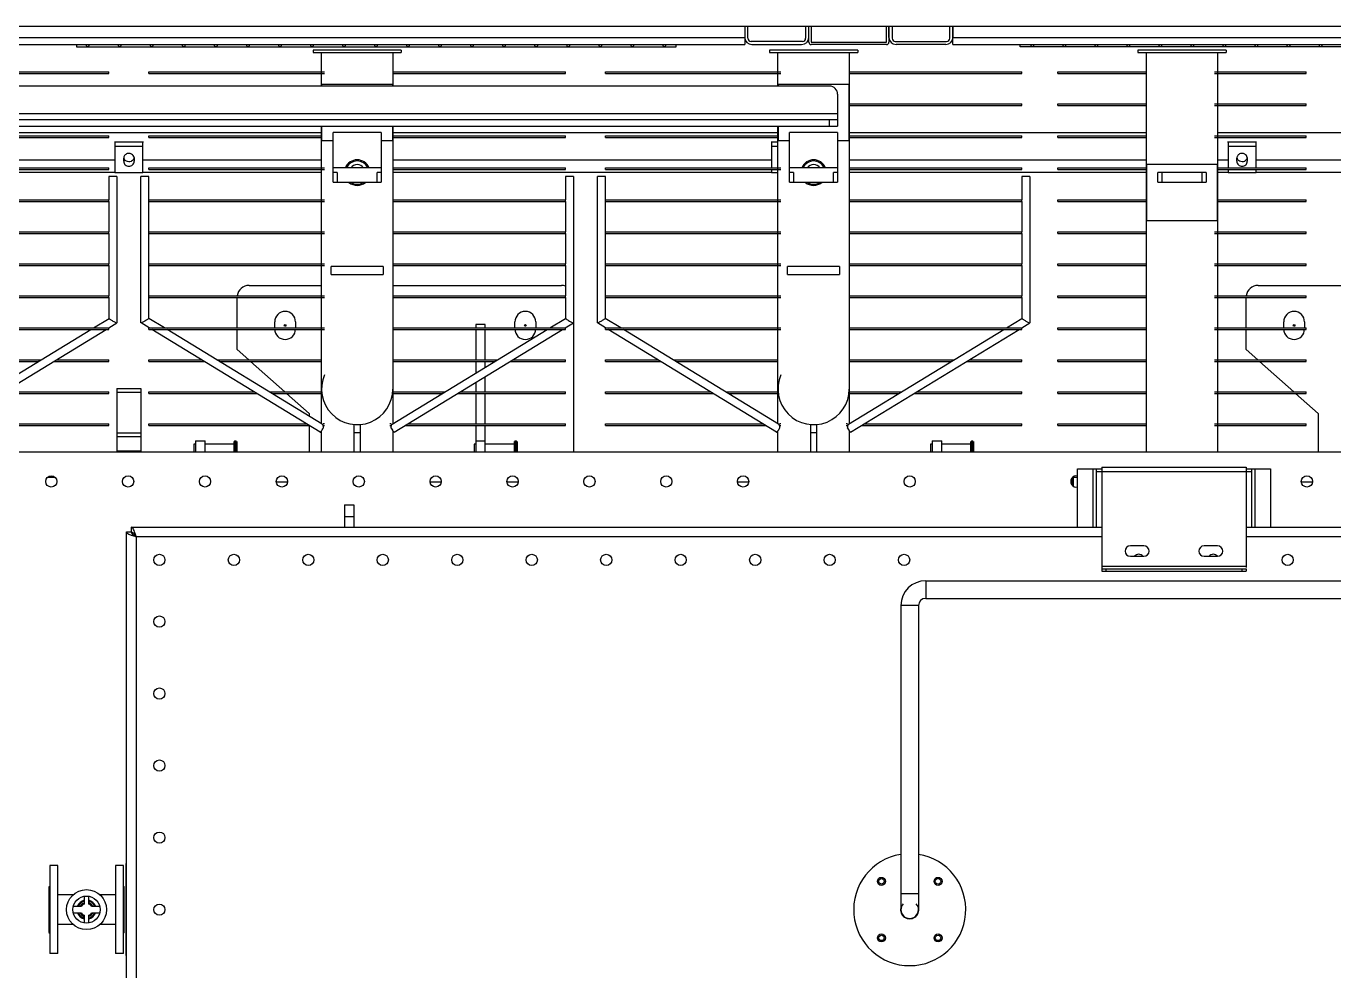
# Model space of a CAD drawing. Header units: millimetres. Extents: x 32496 to 166256, y 3504 to 23939.
# Drawn here: x 44489 to 46122, y 20903 to 22084 of the extents above; entities that cross this region are included whole.
import ezdxf

# ---------------------------------------------------------------- set-up
doc = ezdxf.new("R2010")
doc.units = ezdxf.units.MM
for name, color, linetype in [('FG-S100X100-2068_0', 7, 'Continuous'), ('FG-S80-40-2519_0', 7, 'Continuous'), ('FG-S80-40-922_5_0', 7, 'Continuous'), ('S04S0230_0', 7, 'Continuous'), ('YBM-26-03_3_0', 7, 'Continuous'), ('YBM-26-03_3_MIR_0', 7, 'Continuous'), ('变压器模型_1__0', 7, 'Continuous')]:
    doc.layers.add(name, color=color, linetype=linetype)

msp = doc.modelspace()

# ---------------------------------------------------------------- linework, layer by layer
at = {"layer": 'FG-S100X100-2068_0', "color": 7, "linetype": 'Continuous'}
for p, q in [((45466.64, 22063.888), (45466.64, 22083.888)), ((45469.64, 22083.888), (45469.64, 22063.888)), ((45563.64, 22063.888), (45563.64, 22083.888)), ((45566.64, 22083.888), (45566.64, 22063.888)), ((45469.64, 22063.888), (45563.64, 22063.888)), ((45563.64, 22060.888), (45469.64, 22060.888))]:
    msp.add_line(p, q, dxfattribs=at)
for centre, start, end in [((45469.64, 22063.888), 180, 270), ((45563.64, 22063.888), 270, 0)]:
    msp.add_arc(centre, 3, start, end, dxfattribs=at)
at = {"layer": 'FG-S80-40-2519_0', "color": 7, "linetype": 'Continuous'}
for p, q in [((45386.64, 22083.888), (45386.64, 22069.888)), ((45390.64, 22068.888), (45390.64, 22083.888)), ((45462.64, 22083.888), (45462.64, 22068.888)), ((45466.64, 22069.888), (45466.64, 22083.888)), ((45566.64, 22069.888), (45566.64, 22083.888)), ((45570.64, 22083.888), (45570.64, 22068.888)), ((45642.64, 22068.888), (45642.64, 22083.888)), ((45646.64, 22083.888), (45646.64, 22069.888)), ((45458.64, 22064.888), (45394.64, 22064.888)), ((45574.64, 22064.888), (45638.64, 22064.888)), ((45395.64, 22060.888), (45457.64, 22060.888)), ((45637.64, 22060.888), (45575.64, 22060.888))]:
    msp.add_line(p, q, dxfattribs=at)
for centre, radius, start, end in [((45395.64, 22069.888), 9, 180, 270), ((45394.64, 22068.888), 4, 180, 270), ((45457.64, 22069.888), 9, 270, 0), ((45458.64, 22068.888), 4, 270, 0), ((45575.64, 22069.888), 9, 180, 270), ((45574.64, 22068.888), 4, 180, 270), ((45637.64, 22069.888), 9, 270, 0), ((45638.64, 22068.888), 4, 270, 0)]:
    msp.add_arc(centre, radius, start, end, dxfattribs=at)
at = {"layer": 'FG-S80-40-922_5_0', "color": 7, "linetype": 'Continuous'}
for p, q in [((45386.64, 22083.888), (45386.64, 22060.888)), ((45646.64, 22060.888), (45646.64, 22083.888)), ((44464.14, 22060.888), (45386.64, 22060.888)), ((45646.64, 22060.888), (46569.14, 22060.888))]:
    msp.add_line(p, q, dxfattribs=at)
at = {"layer": 'FG-S80-40-922_5_0', "color": 9, "linetype": 'Continuous'}
for p, q in [((44464.14, 22069.888), (45386.64, 22069.888)), ((45646.64, 22069.888), (46569.14, 22069.888))]:
    msp.add_line(p, q, dxfattribs=at)
at = {"layer": 'S04S0230_0', "color": 7, "linetype": 'Continuous'}
msp.add_line((40172.64, 22083.888), (52008.64, 22083.888), dxfattribs=at)
at = {"layer": 'YBM-26-03_3_0', "color": 7, "linetype": 'Continuous'}
for p, q in [((44552.14, 22060.888), (44552.14, 22057.888)), ((44552.14, 22057.888), (45301.14, 22057.888)), ((45301.14, 22057.888), (45301.14, 22060.888))]:
    msp.add_line(p, q, dxfattribs=at)
for centre in [(44566.14, 22059.388), (44606.14, 22059.388), (44646.14, 22059.388), (44686.14, 22059.388), (44726.14, 22059.388), (44766.14, 22059.388), (44806.14, 22059.388), (44846.14, 22059.388), (44886.14, 22059.388), (44926.14, 22059.388), (44966.14, 22059.388), (45006.14, 22059.388), (45046.14, 22059.388), (45086.14, 22059.388), (45126.14, 22059.388), (45166.14, 22059.388), (45206.14, 22059.388), (45246.14, 22059.388), (45286.14, 22059.388)]:
    msp.add_circle(centre, 1.5, dxfattribs=at)
at = {"layer": 'YBM-26-03_3_MIR_0', "color": 7, "linetype": 'Continuous'}
for p, q in [((45730.64, 22057.888), (45730.64, 22060.888)), ((46479.64, 22057.888), (45730.64, 22057.888))]:
    msp.add_line(p, q, dxfattribs=at)
for centre in [(45745.64, 22059.388), (45785.64, 22059.388), (45825.64, 22059.388), (45865.64, 22059.388), (45905.64, 22059.388), (45945.64, 22059.388), (45985.64, 22059.388), (46025.64, 22059.388), (46065.64, 22059.388), (46105.64, 22059.388)]:
    msp.add_circle(centre, 1.5, dxfattribs=at)
at = {"layer": '变压器模型_1__0', "color": 6, "linetype": 'Continuous'}
for p, q in [((44847.64, 22053.888), (44847.64, 22050.888)), ((44957.64, 22053.888), (44847.64, 22053.888)), ((44847.64, 22050.888), (44957.64, 22050.888)), ((44858.14, 22008.888), (44858.14, 22050.888)), ((44947.14, 22050.888), (44947.14, 22008.888)), ((44957.64, 22053.888), (44957.64, 22050.888)), ((45417.64, 22053.888), (45417.64, 22050.888)), ((45527.64, 22053.888), (45417.64, 22053.888)), ((45417.64, 22050.888), (45527.64, 22050.888)), ((45428.14, 22008.888), (45428.14, 22050.888)), ((45517.14, 22050.888), (45517.14, 21586.888)), ((45527.64, 22053.888), (45527.64, 22050.888)), ((45877.64, 22053.888), (45877.64, 22050.888)), ((45987.64, 22053.888), (45877.64, 22053.888)), ((45877.64, 22050.888), (45987.64, 22050.888)), ((45888.14, 21551.888), (45888.14, 22050.888)), ((45977.14, 22050.888), (45977.14, 21551.888)), ((45987.64, 22053.888), (45987.64, 22050.888)), ((44377.14, 22026.888), (44592.64, 22026.888)), ((44377.14, 22024.888), (44592.64, 22024.888)), ((44592.64, 22024.888), (44592.64, 22026.888)), ((44642.64, 22024.888), (44642.64, 22026.888)), ((44642.64, 22026.888), (44861.89, 22026.888)), ((44642.64, 22024.888), (44861.89, 22024.888)), ((44947.14, 22026.888), (45162.64, 22026.888)), ((44947.14, 22024.888), (45162.64, 22024.888)), ((45162.64, 22024.888), (45162.64, 22026.888)), ((45212.64, 22024.888), (45212.64, 22026.888)), ((45212.64, 22026.888), (45431.89, 22026.888)), ((45212.64, 22024.888), (45431.89, 22024.888)), ((45517.14, 22026.888), (45732.64, 22026.888)), ((45517.14, 22024.888), (45732.64, 22024.888)), ((45732.64, 22024.888), (45732.64, 22026.888)), ((45777.64, 22024.888), (45777.64, 22026.888)), ((45777.64, 22026.888), (45888.14, 22026.888)), ((45777.64, 22024.888), (45888.14, 22024.888)), ((45973.39, 22026.888), (46087.64, 22026.888)), ((45973.39, 22024.888), (46087.64, 22024.888)), ((46087.64, 22024.888), (46087.64, 22026.888)), ((45492.64, 22008.888), (44312.64, 22008.888)), ((44858.646, 22008.888), (44858.646, 22010.888)), ((44946.634, 22010.888), (44858.646, 22010.888)), ((44946.634, 22010.888), (44946.634, 22008.888)), ((45428.646, 22008.888), (45428.646, 22010.888)), ((45516.634, 22010.888), (45428.646, 22010.888)), ((45502.64, 21998.888), (45502.64, 21958.888)), ((45516.634, 22010.888), (45516.634, 21940.888)), ((45517.14, 21986.888), (45732.64, 21986.888)), ((45517.14, 21984.888), (45732.64, 21984.888)), ((45732.64, 21984.888), (45732.64, 21986.888)), ((45777.64, 21984.888), (45777.64, 21986.888)), ((45777.64, 21986.888), (45888.14, 21986.888)), ((45777.64, 21984.888), (45888.14, 21984.888)), ((45973.39, 21986.888), (46087.64, 21986.888)), ((45973.39, 21984.888), (46087.64, 21984.888)), ((46087.64, 21984.888), (46087.64, 21986.888)), ((45502.64, 21966.888), (44302.64, 21966.888)), ((44302.64, 21958.888), (45502.64, 21958.888)), ((44377.14, 21950.888), (44858.14, 21950.888)), ((44858.14, 21586.888), (44858.14, 21958.888)), ((44858.646, 21940.888), (44858.646, 21958.888)), ((44872.64, 21888.888), (44872.64, 21950.888)), ((44932.64, 21950.888), (44872.64, 21950.888)), ((44932.64, 21950.888), (44932.64, 21888.888)), ((44946.634, 21958.888), (44946.634, 21940.888)), ((44947.14, 21958.888), (44947.14, 21586.888)), ((44947.14, 21950.888), (45428.14, 21950.888)), ((45428.14, 21586.888), (45428.14, 21958.888)), ((45428.646, 21940.888), (45428.646, 21958.888)), ((45442.64, 21888.888), (45442.64, 21950.888)), ((45502.64, 21950.888), (45442.64, 21950.888)), ((45502.64, 21950.888), (45502.64, 21888.888)), ((45517.14, 21950.888), (45888.14, 21950.888)), ((45977.14, 21950.888), (46248.14, 21950.888)), ((44377.14, 21946.888), (44592.64, 21946.888)), ((44377.14, 21944.888), (44592.64, 21944.888)), ((44592.64, 21944.888), (44592.64, 21946.888)), ((44635.64, 21938.888), (44599.64, 21938.888)), ((44600.14, 21938.777), (44600.14, 21900.416)), ((44635.14, 21933.305), (44600.14, 21933.305)), ((44635.14, 21900.416), (44635.14, 21938.777)), ((44642.64, 21944.888), (44642.64, 21946.888)), ((44642.64, 21946.888), (44858.646, 21946.888)), ((44642.64, 21944.888), (44858.14, 21944.888)), ((44858.646, 21940.888), (44872.64, 21940.888)), ((44932.64, 21940.888), (44946.634, 21940.888)), ((44947.14, 21946.888), (45162.64, 21946.888)), ((44947.14, 21944.888), (45162.64, 21944.888)), ((45162.64, 21944.888), (45162.64, 21946.888)), ((45212.64, 21944.888), (45212.64, 21946.888)), ((45212.64, 21946.888), (45428.646, 21946.888)), ((45212.64, 21944.888), (45428.14, 21944.888)), ((45428.14, 21938.888), (45419.64, 21938.888)), ((45420.14, 21938.777), (45420.14, 21906.888)), ((45428.14, 21933.305), (45420.14, 21933.305)), ((45428.646, 21940.888), (45442.64, 21940.888)), ((45502.64, 21940.888), (45516.634, 21940.888)), ((45517.14, 21946.888), (45732.64, 21946.888)), ((45517.14, 21944.888), (45732.64, 21944.888)), ((45732.64, 21944.888), (45732.64, 21946.888)), ((45777.64, 21944.888), (45777.64, 21946.888)), ((45777.64, 21946.888), (45888.14, 21946.888)), ((45777.64, 21944.888), (45888.14, 21944.888)), ((45973.39, 21946.888), (46087.64, 21946.888)), ((45973.39, 21944.888), (46087.64, 21944.888)), ((46025.64, 21938.888), (45989.64, 21938.888)), ((45990.14, 21938.777), (45990.14, 21906.888)), ((46025.14, 21933.305), (45990.14, 21933.305)), ((46025.14, 21906.888), (46025.14, 21938.777)), ((46087.64, 21944.888), (46087.64, 21946.888)), ((44611.14, 21914.981), (44611.14, 21918.74)), ((44624.14, 21918.74), (44624.14, 21914.981)), ((46001.14, 21914.981), (46001.14, 21918.74)), ((46014.14, 21918.74), (46014.14, 21914.981)), ((44377.14, 21906.888), (44592.64, 21906.888)), ((44377.14, 21904.888), (44592.64, 21904.888)), ((44599.64, 21900.888), (44377.14, 21900.888)), ((44592.64, 21904.888), (44592.64, 21906.888)), ((44635.14, 21900.416), (44600.14, 21900.416)), ((44858.14, 21900.888), (44635.64, 21900.888)), ((44642.64, 21904.888), (44642.64, 21906.888)), ((44642.64, 21906.888), (44861.89, 21906.888)), ((44642.64, 21904.888), (44861.89, 21904.888)), ((44932.64, 21906.888), (44872.64, 21906.888)), ((44877.64, 21900.888), (44872.64, 21900.888)), ((44932.64, 21900.888), (44927.64, 21900.888)), ((44947.14, 21906.888), (45162.64, 21906.888)), ((44947.14, 21904.888), (45162.64, 21904.888)), ((45419.64, 21900.888), (44947.14, 21900.888)), ((45162.64, 21904.888), (45162.64, 21906.888)), ((45212.64, 21904.888), (45212.64, 21906.888)), ((45212.64, 21906.888), (45431.89, 21906.888)), ((45212.64, 21904.888), (45431.89, 21904.888)), ((45420.14, 21904.888), (45420.14, 21900.416)), ((45428.14, 21900.416), (45420.14, 21900.416)), ((45502.64, 21906.888), (45442.64, 21906.888)), ((45447.64, 21900.888), (45442.64, 21900.888)), ((45502.64, 21900.888), (45497.64, 21900.888)), ((45517.14, 21906.888), (45732.64, 21906.888)), ((45517.14, 21904.888), (45732.64, 21904.888)), ((45888.14, 21900.888), (45517.14, 21900.888)), ((45732.64, 21904.888), (45732.64, 21906.888)), ((45777.64, 21904.888), (45777.64, 21906.888)), ((45777.64, 21906.888), (45888.14, 21906.888)), ((45777.64, 21904.888), (45888.14, 21904.888)), ((45888.646, 21840.888), (45888.646, 21910.888)), ((45976.634, 21910.888), (45888.646, 21910.888)), ((45902.64, 21888.888), (45902.64, 21900.888)), ((45962.64, 21900.888), (45902.64, 21900.888)), ((45962.64, 21900.888), (45962.64, 21888.888)), ((45976.634, 21910.888), (45976.634, 21840.888)), ((45977.14, 21906.888), (46087.64, 21906.888)), ((45977.14, 21904.888), (46087.64, 21904.888)), ((45989.64, 21900.888), (45977.14, 21900.888)), ((45990.14, 21904.888), (45990.14, 21900.416)), ((46025.14, 21900.416), (45990.14, 21900.416)), ((46025.14, 21900.416), (46025.14, 21904.888)), ((46248.14, 21900.888), (46025.64, 21900.888)), ((46087.64, 21904.888), (46087.64, 21906.888)), ((44592.679, 21895.888), (44592.679, 21866.888)), ((44602.679, 21895.888), (44592.679, 21895.888)), ((44602.679, 21895.888), (44602.679, 21713.106)), ((44632.6, 21713.106), (44632.6, 21895.888)), ((44642.6, 21895.888), (44632.601, 21895.888)), ((44642.6, 21866.888), (44642.6, 21895.888)), ((44872.64, 21888.888), (44932.64, 21888.888)), ((45162.679, 21895.888), (45162.679, 21866.888)), ((45172.679, 21895.888), (45162.679, 21895.888)), ((45172.679, 21895.888), (45172.679, 21713.106)), ((45202.6, 21713.106), (45202.6, 21895.888)), ((45212.6, 21895.888), (45202.601, 21895.888)), ((45212.6, 21866.888), (45212.6, 21895.888)), ((45442.64, 21888.888), (45502.64, 21888.888)), ((45732.679, 21895.888), (45732.679, 21866.888)), ((45742.679, 21895.888), (45732.679, 21895.888)), ((45742.679, 21895.888), (45742.679, 21713.106)), ((45902.64, 21888.888), (45962.64, 21888.888)), ((44377.14, 21866.888), (44592.64, 21866.888)), ((44592.64, 21864.888), (44592.64, 21866.888)), ((44642.64, 21864.888), (44642.64, 21866.888)), ((44642.64, 21866.888), (44861.89, 21866.888)), ((44947.14, 21866.888), (45162.64, 21866.888)), ((45162.64, 21864.888), (45162.64, 21866.888)), ((45212.64, 21864.888), (45212.64, 21866.888)), ((45212.64, 21866.888), (45431.89, 21866.888)), ((45517.14, 21866.888), (45732.64, 21866.888)), ((45732.64, 21864.888), (45732.64, 21866.888)), ((45777.64, 21864.888), (45777.64, 21866.888)), ((45777.64, 21866.888), (45888.14, 21866.888)), ((45977.14, 21866.888), (46087.64, 21866.888)), ((46087.64, 21864.888), (46087.64, 21866.888)), ((44377.14, 21864.888), (44592.64, 21864.888)), ((44592.679, 21864.888), (44592.679, 21826.888)), ((44642.6, 21826.888), (44642.6, 21864.888)), ((44642.64, 21864.888), (44861.89, 21864.888)), ((44947.14, 21864.888), (45162.64, 21864.888)), ((45162.679, 21864.888), (45162.679, 21826.888)), ((45212.6, 21826.888), (45212.6, 21864.888)), ((45212.64, 21864.888), (45431.89, 21864.888)), ((45517.14, 21864.888), (45732.64, 21864.888)), ((45732.679, 21864.888), (45732.679, 21826.888)), ((45777.64, 21864.888), (45888.14, 21864.888)), ((45977.14, 21864.888), (46087.64, 21864.888)), ((45888.646, 21840.888), (45976.634, 21840.888)), ((44377.14, 21826.888), (44592.64, 21826.888)), ((44377.14, 21824.888), (44592.64, 21824.888)), ((44592.64, 21824.888), (44592.64, 21826.888)), ((44592.679, 21824.888), (44592.679, 21786.888)), ((44642.6, 21786.888), (44642.6, 21824.888)), ((44642.64, 21824.888), (44642.64, 21826.888)), ((44642.64, 21826.888), (44861.89, 21826.888)), ((44642.64, 21824.888), (44861.89, 21824.888)), ((44947.14, 21826.888), (45162.64, 21826.888)), ((44947.14, 21824.888), (45162.64, 21824.888)), ((45162.64, 21824.888), (45162.64, 21826.888)), ((45162.679, 21824.888), (45162.679, 21786.888)), ((45212.6, 21786.888), (45212.6, 21824.888)), ((45212.64, 21824.888), (45212.64, 21826.888)), ((45212.64, 21826.888), (45431.89, 21826.888)), ((45212.64, 21824.888), (45431.89, 21824.888)), ((45517.14, 21826.888), (45732.64, 21826.888)), ((45517.14, 21824.888), (45732.64, 21824.888)), ((45732.64, 21824.888), (45732.64, 21826.888)), ((45732.679, 21824.888), (45732.679, 21786.888)), ((45777.64, 21824.888), (45777.64, 21826.888)), ((45777.64, 21826.888), (45888.14, 21826.888)), ((45777.64, 21824.888), (45888.14, 21824.888)), ((45973.39, 21826.888), (46087.64, 21826.888)), ((45973.39, 21824.888), (46087.64, 21824.888)), ((46087.64, 21824.888), (46087.64, 21826.888)), ((44377.14, 21786.888), (44592.64, 21786.888)), ((44377.14, 21784.888), (44592.64, 21784.888)), ((44592.64, 21784.888), (44592.64, 21786.888)), ((44592.679, 21784.888), (44592.679, 21746.888)), ((44642.6, 21746.888), (44642.6, 21784.888)), ((44642.64, 21784.888), (44642.64, 21786.888)), ((44642.64, 21786.888), (44861.89, 21786.888)), ((44642.64, 21784.888), (44861.89, 21784.888)), ((44947.14, 21786.888), (45162.64, 21786.888)), ((44947.14, 21784.888), (45162.64, 21784.888)), ((45162.64, 21784.888), (45162.64, 21786.888)), ((45162.679, 21784.888), (45162.679, 21746.888)), ((45212.6, 21746.888), (45212.6, 21784.888)), ((45212.64, 21784.888), (45212.64, 21786.888)), ((45212.64, 21786.888), (45431.89, 21786.888)), ((45212.64, 21784.888), (45431.89, 21784.888)), ((45517.14, 21786.888), (45732.64, 21786.888)), ((45517.14, 21784.888), (45732.64, 21784.888)), ((45732.64, 21784.888), (45732.64, 21786.888)), ((45732.679, 21784.888), (45732.679, 21746.888)), ((45777.64, 21784.888), (45777.64, 21786.888)), ((45777.64, 21786.888), (45888.14, 21786.888)), ((45777.64, 21784.888), (45888.14, 21784.888)), ((45973.39, 21786.888), (46087.64, 21786.888)), ((45973.39, 21784.888), (46087.64, 21784.888)), ((46087.64, 21784.888), (46087.64, 21786.888)), ((44870.14, 21773.388), (44870.14, 21783.388)), ((44935.14, 21783.388), (44870.14, 21783.388)), ((44870.14, 21773.388), (44935.14, 21773.388)), ((44935.14, 21783.388), (44935.14, 21773.388)), ((45440.14, 21773.388), (45440.14, 21783.388)), ((45505.14, 21783.388), (45440.14, 21783.388)), ((45440.14, 21773.388), (45505.14, 21773.388)), ((45505.14, 21783.388), (45505.14, 21773.388)), ((44767.64, 21759.888), (44858.14, 21759.888)), ((44947.14, 21759.888), (45157.64, 21759.888)), ((46027.64, 21759.888), (46248.14, 21759.888)), ((44377.14, 21746.888), (44592.64, 21746.888)), ((44377.14, 21744.888), (44592.64, 21744.888)), ((44592.64, 21744.888), (44592.64, 21746.888)), ((44592.679, 21744.888), (44592.679, 21718.67)), ((44642.6, 21718.67), (44642.6, 21744.888)), ((44642.64, 21744.888), (44642.64, 21746.888)), ((44642.64, 21746.888), (44861.89, 21746.888)), ((44642.64, 21744.888), (44861.89, 21744.888)), ((44752.64, 21706.888), (44752.64, 21744.888)), ((44947.14, 21746.888), (45162.64, 21746.888)), ((44947.14, 21744.888), (45162.64, 21744.888)), ((45162.64, 21744.888), (45162.64, 21746.888)), ((45162.679, 21744.888), (45162.679, 21718.67)), ((45212.6, 21718.67), (45212.6, 21744.888)), ((45212.64, 21744.888), (45212.64, 21746.888)), ((45212.64, 21746.888), (45431.89, 21746.888)), ((45212.64, 21744.888), (45431.89, 21744.888)), ((45517.14, 21746.888), (45732.64, 21746.888)), ((45517.14, 21744.888), (45732.64, 21744.888)), ((45732.64, 21744.888), (45732.64, 21746.888)), ((45732.679, 21744.888), (45732.679, 21718.67)), ((45777.64, 21744.888), (45777.64, 21746.888)), ((45777.64, 21746.888), (45888.14, 21746.888)), ((45777.64, 21744.888), (45888.14, 21744.888)), ((45973.39, 21746.888), (46087.64, 21746.888)), ((45973.39, 21744.888), (46087.64, 21744.888)), ((46012.64, 21706.888), (46012.64, 21744.888)), ((46087.64, 21744.888), (46087.64, 21746.888)), ((44376.322, 21586.716), (44570.087, 21704.888)), ((44377.14, 21706.888), (44592.64, 21706.888)), ((44377.14, 21704.888), (44592.64, 21704.888)), ((44378.843, 21576.598), (44589.198, 21704.888)), ((44573.367, 21706.888), (44592.771, 21718.722)), ((44592.529, 21706.917), (44602.587, 21713.054)), ((44592.64, 21704.888), (44592.64, 21706.888)), ((44592.771, 21718.722), (44592.693, 21718.679)), ((44602.587, 21713.054), (44602.665, 21713.097)), ((44632.692, 21713.054), (44632.6, 21713.123)), ((44642.745, 21706.92), (44632.692, 21713.054)), ((44661.913, 21706.888), (44642.509, 21718.722)), ((44642.509, 21718.722), (44642.6, 21718.653)), ((44642.64, 21704.888), (44642.64, 21706.888)), ((44642.64, 21706.888), (44861.89, 21706.888)), ((44642.64, 21704.888), (44861.89, 21704.888)), ((44856.436, 21576.598), (44646.082, 21704.888)), ((44858.957, 21586.716), (44665.192, 21704.888)), ((44752.64, 21679.888), (44752.64, 21704.888)), ((44799.64, 21706.888), (44799.64, 21714.388)), ((44825.64, 21714.388), (44825.64, 21706.888)), ((44946.322, 21586.716), (45140.087, 21704.888)), ((44947.14, 21706.888), (45162.64, 21706.888)), ((44947.14, 21704.888), (45162.64, 21704.888)), ((44948.843, 21576.598), (45159.198, 21704.888)), ((45050.64, 21710.888), (45050.64, 21706.888)), ((45062.64, 21710.888), (45050.64, 21710.888)), ((45050.64, 21704.888), (45050.64, 21666.888)), ((45062.64, 21706.888), (45062.64, 21710.888)), ((45062.64, 21666.888), (45062.64, 21704.888)), ((45099.64, 21706.888), (45099.64, 21714.388)), ((45125.64, 21714.388), (45125.64, 21706.888)), ((45143.367, 21706.888), (45162.771, 21718.722)), ((45162.529, 21706.917), (45172.587, 21713.054)), ((45162.64, 21704.888), (45162.64, 21706.888)), ((45162.771, 21718.722), (45162.693, 21718.679)), ((45172.587, 21713.054), (45172.665, 21713.097)), ((45172.64, 21713.106), (45172.64, 21551.888)), ((45202.692, 21713.054), (45202.6, 21713.123)), ((45212.745, 21706.92), (45202.692, 21713.054)), ((45231.913, 21706.888), (45212.509, 21718.722)), ((45212.509, 21718.722), (45212.6, 21718.653)), ((45212.64, 21704.888), (45212.64, 21706.888)), ((45212.64, 21706.888), (45431.89, 21706.888)), ((45212.64, 21704.888), (45431.89, 21704.888)), ((45426.436, 21576.598), (45216.082, 21704.888)), ((45428.957, 21586.716), (45235.192, 21704.888)), ((45516.322, 21586.716), (45710.087, 21704.888)), ((45517.14, 21706.888), (45732.64, 21706.888)), ((45517.14, 21704.888), (45732.64, 21704.888)), ((45518.843, 21576.598), (45729.198, 21704.888)), ((45713.367, 21706.888), (45732.771, 21718.722)), ((45732.529, 21706.917), (45742.587, 21713.054)), ((45732.64, 21704.888), (45732.64, 21706.888)), ((45732.771, 21718.722), (45732.693, 21718.679)), ((45742.587, 21713.054), (45742.665, 21713.097)), ((45777.64, 21704.888), (45777.64, 21706.888)), ((45777.64, 21706.888), (45888.14, 21706.888)), ((45777.64, 21704.888), (45888.14, 21704.888)), ((45973.39, 21706.888), (46087.64, 21706.888)), ((45973.39, 21704.888), (46087.64, 21704.888)), ((46012.64, 21679.888), (46012.64, 21704.888)), ((46059.64, 21706.888), (46059.64, 21714.388)), ((46085.64, 21714.388), (46085.64, 21706.888)), ((46087.64, 21704.888), (46087.64, 21706.888)), ((44767.265, 21666.888), (44752.64, 21679.888)), ((46027.265, 21666.888), (46012.64, 21679.888)), ((44377.14, 21666.888), (44507.779, 21666.888)), ((44377.14, 21664.888), (44504.5, 21664.888)), ((44523.611, 21664.888), (44592.64, 21664.888)), ((44526.89, 21666.888), (44592.64, 21666.888)), ((44592.64, 21664.888), (44592.64, 21666.888)), ((44642.64, 21664.888), (44642.64, 21666.888)), ((44642.64, 21666.888), (44708.389, 21666.888)), ((44642.64, 21664.888), (44711.669, 21664.888)), ((44727.5, 21666.888), (44858.14, 21666.888)), ((44730.779, 21664.888), (44858.14, 21664.888)), ((44812.265, 21626.888), (44769.515, 21664.888)), ((44947.14, 21666.888), (45077.779, 21666.888)), ((44947.14, 21664.888), (45074.5, 21664.888)), ((45050.64, 21664.888), (45050.64, 21650.336)), ((45062.64, 21657.655), (45062.64, 21664.888)), ((45093.611, 21664.888), (45162.64, 21664.888)), ((45096.89, 21666.888), (45162.64, 21666.888)), ((45162.64, 21664.888), (45162.64, 21666.888)), ((45212.64, 21664.888), (45212.64, 21666.888)), ((45212.64, 21666.888), (45278.389, 21666.888)), ((45212.64, 21664.888), (45281.669, 21664.888)), ((45297.5, 21666.888), (45428.14, 21666.888)), ((45300.779, 21664.888), (45428.14, 21664.888)), ((45517.14, 21666.888), (45647.779, 21666.888)), ((45517.14, 21664.888), (45644.5, 21664.888)), ((45663.611, 21664.888), (45732.64, 21664.888)), ((45666.89, 21666.888), (45732.64, 21666.888)), ((45732.64, 21664.888), (45732.64, 21666.888)), ((45777.64, 21664.888), (45777.64, 21666.888)), ((45777.64, 21666.888), (45888.14, 21666.888)), ((45777.64, 21664.888), (45888.14, 21664.888)), ((45973.39, 21666.888), (46087.64, 21666.888)), ((45973.39, 21664.888), (46087.64, 21664.888)), ((46072.265, 21626.888), (46029.515, 21664.888)), ((46087.64, 21664.888), (46087.64, 21666.888)), ((45050.64, 21638.681), (45050.64, 21626.888)), ((45062.64, 21626.888), (45062.64, 21646)), ((44458.023, 21624.888), (44592.64, 21624.888)), ((44461.303, 21626.888), (44592.64, 21626.888)), ((44592.64, 21624.888), (44592.64, 21626.888)), ((44602.64, 21630.888), (44602.64, 21551.888)), ((44602.64, 21630.888), (44632.64, 21630.888)), ((44632.64, 21630.888), (44632.64, 21551.888)), ((44642.64, 21624.888), (44642.64, 21626.888)), ((44642.64, 21626.888), (44773.977, 21626.888)), ((44642.64, 21624.888), (44777.256, 21624.888)), ((44793.087, 21626.888), (44858.687, 21626.888)), ((44796.367, 21624.888), (44858.14, 21624.888)), ((44842.64, 21599.888), (44814.515, 21624.888)), ((44946.593, 21626.888), (45012.192, 21626.888)), ((44947.14, 21624.888), (45008.913, 21624.888)), ((45028.023, 21624.888), (45162.64, 21624.888)), ((45031.303, 21626.888), (45162.64, 21626.888)), ((45050.64, 21624.888), (45050.64, 21586.888)), ((45062.64, 21586.888), (45062.64, 21624.888)), ((45162.64, 21624.888), (45162.64, 21626.888)), ((45212.64, 21624.888), (45212.64, 21626.888)), ((45212.64, 21626.888), (45343.977, 21626.888)), ((45212.64, 21624.888), (45347.256, 21624.888)), ((45363.087, 21626.888), (45428.687, 21626.888)), ((45366.367, 21624.888), (45428.14, 21624.888)), ((45516.593, 21626.888), (45582.192, 21626.888)), ((45517.14, 21624.888), (45578.913, 21624.888)), ((45598.023, 21624.888), (45732.64, 21624.888)), ((45601.303, 21626.888), (45732.64, 21626.888)), ((45732.64, 21624.888), (45732.64, 21626.888)), ((45777.64, 21624.888), (45777.64, 21626.888)), ((45777.64, 21626.888), (45888.14, 21626.888)), ((45777.64, 21624.888), (45888.14, 21624.888)), ((45973.39, 21626.888), (46087.64, 21626.888)), ((45973.39, 21624.888), (46087.64, 21624.888)), ((46102.64, 21599.888), (46074.515, 21624.888)), ((46087.64, 21624.888), (46087.64, 21626.888)), ((44842.64, 21599.888), (44842.64, 21596.667)), ((46102.64, 21599.888), (46102.64, 21551.888)), ((44392.436, 21584.888), (44592.64, 21584.888)), ((44395.716, 21586.888), (44592.64, 21586.888)), ((44592.64, 21584.888), (44592.64, 21586.888)), ((44642.64, 21584.888), (44642.64, 21586.888)), ((44642.64, 21586.888), (44839.564, 21586.888)), ((44642.64, 21584.888), (44842.843, 21584.888)), ((44842.64, 21584.888), (44842.64, 21551.888)), ((44858.14, 21551.888), (44858.14, 21578.287)), ((44861.89, 21586.888), (44860.167, 21586.888)), ((44860.332, 21584.888), (44861.89, 21584.888)), ((44898.64, 21585.888), (44898.64, 21551.888)), ((44906.64, 21575.888), (44898.64, 21575.888)), ((44906.64, 21551.888), (44906.64, 21585.888)), ((44944.947, 21586.888), (44943.39, 21586.888)), ((44943.39, 21584.888), (44945.113, 21584.888)), ((44947.14, 21578.287), (44947.14, 21551.888)), ((44962.436, 21584.888), (45162.64, 21584.888)), ((44965.716, 21586.888), (45162.64, 21586.888)), ((45050.64, 21584.888), (45050.64, 21551.888)), ((45062.64, 21551.888), (45062.64, 21584.888)), ((45162.64, 21584.888), (45162.64, 21586.888)), ((45212.64, 21584.888), (45212.64, 21586.888)), ((45212.64, 21586.888), (45409.564, 21586.888)), ((45212.64, 21584.888), (45412.843, 21584.888)), ((45428.14, 21551.888), (45428.14, 21578.287)), ((45431.89, 21586.888), (45430.167, 21586.888)), ((45430.332, 21584.888), (45431.89, 21584.888)), ((45468.64, 21585.888), (45468.64, 21551.888)), ((45476.64, 21575.888), (45468.64, 21575.888)), ((45476.64, 21551.888), (45476.64, 21585.888)), ((45514.947, 21586.888), (45513.39, 21586.888)), ((45513.39, 21584.888), (45515.113, 21584.888)), ((45517.14, 21578.287), (45517.14, 21551.888)), ((45532.436, 21584.888), (45732.64, 21584.888)), ((45535.716, 21586.888), (45732.64, 21586.888)), ((45732.64, 21584.888), (45732.64, 21586.888)), ((45777.64, 21584.888), (45777.64, 21586.888)), ((45777.64, 21586.888), (45888.14, 21586.888)), ((45777.64, 21584.888), (45888.14, 21584.888)), ((45973.39, 21586.888), (46087.64, 21586.888)), ((45973.39, 21584.888), (46087.64, 21584.888)), ((46087.64, 21584.888), (46087.64, 21586.888)), ((44698.64, 21561.388), (44698.64, 21551.888)), ((44700.64, 21561.388), (44698.64, 21561.388)), ((44700.64, 21565.888), (44700.64, 21551.888)), ((44700.64, 21565.888), (44712.64, 21565.888)), ((44712.64, 21551.888), (44712.64, 21565.888)), ((44748.64, 21561.388), (44712.64, 21561.388)), ((44748.64, 21564.909), (44748.64, 21551.888)), ((44749.64, 21565.888), (44751.64, 21565.888)), ((44752.64, 21551.888), (44752.64, 21564.903)), ((45048.64, 21561.388), (45048.64, 21551.888)), ((45050.64, 21561.388), (45048.64, 21561.388)), ((45050.64, 21565.888), (45062.64, 21565.888)), ((45098.64, 21561.388), (45062.64, 21561.388)), ((45098.64, 21564.909), (45098.64, 21551.888)), ((45099.64, 21565.888), (45101.64, 21565.888)), ((45102.64, 21551.888), (45102.64, 21564.903)), ((45618.64, 21561.388), (45618.64, 21551.888)), ((45620.64, 21561.388), (45618.64, 21561.388)), ((45620.64, 21565.888), (45620.64, 21551.888)), ((45620.64, 21565.888), (45632.64, 21565.888)), ((45632.64, 21551.888), (45632.64, 21565.888)), ((45668.64, 21561.388), (45632.64, 21561.388)), ((45668.64, 21564.909), (45668.64, 21551.888)), ((45669.64, 21565.888), (45671.64, 21565.888)), ((45672.64, 21551.888), (45672.64, 21564.903)), ((44195.64, 21551.888), (46209.64, 21551.888)), ((45802.119, 21457.888), (45802.119, 21530.888)), ((45802.119, 21530.888), (45832.64, 21530.888)), ((45825.441, 21530.888), (45825.441, 21526.888)), ((45832.64, 21532.888), (45832.64, 21402.888)), ((45832.64, 21532.888), (46012.64, 21532.888)), ((46012.64, 21532.888), (46012.64, 21407.308)), ((46012.64, 21530.888), (46043.161, 21530.888)), ((46019.839, 21526.888), (46019.839, 21530.888)), ((46043.161, 21530.888), (46043.161, 21457.888)), ((45795.64, 21510.318), (45795.64, 21519.497)), ((45796.64, 21519.888), (45796.64, 21509.321)), ((45802.64, 21519.888), (45796.64, 21519.888)), ((44886.64, 21485.888), (44886.64, 21457.888)), ((44886.64, 21485.888), (44898.64, 21485.888)), ((44898.64, 21485.888), (44898.64, 21457.888)), ((44620.64, 21451.888), (44620.64, 21457.888)), ((44620.64, 21457.888), (45832.64, 21457.888)), ((46012.64, 21457.888), (46564.64, 21457.888)), ((44614.64, 20507.888), (44614.64, 21451.888)), ((44614.64, 21451.888), (44620.64, 21451.888)), ((45885.14, 21434.388), (45868.14, 21434.388)), ((45977.14, 21434.388), (45960.14, 21434.388)), ((45868.14, 21421.388), (45885.14, 21421.388)), ((45960.14, 21421.388), (45977.14, 21421.388)), ((45832.64, 21405.888), (46012.64, 21405.888)), ((45832.64, 21402.888), (46012.64, 21402.888)), ((46012.64, 21405.888), (46012.64, 21402.888)), ((45612.64, 21390.888), (46650.199, 21390.888)), ((45581.64, 21359.888), (45581.64, 20979.888)), ((45603.64, 21359.888), (45603.64, 20979.888)), ((45612.64, 21368.888), (46654.415, 21368.888)), ((44518.64, 21034.888), (44518.64, 20924.888)), ((44528.64, 21034.888), (44518.64, 21034.888)), ((44528.64, 20924.888), (44528.64, 21034.888)), ((44600.64, 21034.888), (44600.64, 20924.888)), ((44610.64, 21034.888), (44600.64, 21034.888)), ((44610.64, 20924.888), (44610.64, 21034.888)), ((44613.64, 21037.388), (44613.64, 20922.388)), ((44614.64, 21037.388), (44613.64, 21037.388)), ((44517.64, 21008.388), (44518.64, 21009.388)), ((44517.64, 21008.388), (44517.64, 20951.388)), ((44611.64, 21008.388), (44610.64, 21009.388)), ((44611.64, 20951.388), (44611.64, 21008.388)), ((44548.193, 20998.388), (44528.64, 20998.388)), ((44561.64, 20996.626), (44561.64, 20986.762)), ((44567.64, 20986.762), (44567.64, 20996.626)), ((44600.64, 20998.388), (44581.087, 20998.388)), ((44558.295, 20983.888), (44548.112, 20983.888)), ((44548.112, 20975.888), (44558.295, 20975.888)), ((44561.64, 20973.014), (44561.64, 20963.15)), ((44567.64, 20963.15), (44567.64, 20973.014)), ((44581.167, 20983.888), (44570.984, 20983.888)), ((44570.984, 20975.888), (44581.167, 20975.888)), ((44548.193, 20961.388), (44528.64, 20961.388)), ((44600.64, 20961.388), (44581.087, 20961.388)), ((44517.64, 20951.388), (44518.64, 20950.388)), ((44611.64, 20951.388), (44610.64, 20950.388)), ((44528.64, 20924.888), (44518.64, 20924.888)), ((44610.64, 20924.888), (44600.64, 20924.888)), ((44614.64, 20922.388), (44613.64, 20922.388))]:
    msp.add_line(p, q, dxfattribs=at)
at = {"layer": '变压器模型_1__0', "color": 9, "linetype": 'Continuous'}
for p, q in [((44302.64, 21974.888), (45502.64, 21974.888)), ((45492.64, 21958.888), (45492.64, 21966.888)), ((44377.14, 21916.888), (44599.64, 21916.888)), ((44635.64, 21916.888), (44858.14, 21916.888)), ((44947.14, 21916.888), (45419.64, 21916.888)), ((45517.14, 21916.888), (45888.14, 21916.888)), ((45977.14, 21916.888), (45989.64, 21916.888)), ((46025.64, 21916.888), (46248.14, 21916.888)), ((44877.64, 21900.888), (44877.64, 21888.888)), ((44927.64, 21888.888), (44927.64, 21900.888)), ((45447.64, 21900.888), (45447.64, 21888.888)), ((45497.64, 21888.888), (45497.64, 21900.888)), ((45907.64, 21900.888), (45907.64, 21888.888)), ((45957.64, 21888.888), (45957.64, 21900.888)), ((44632.64, 21625.888), (44602.64, 21625.888)), ((44602.64, 21575.512), (44632.64, 21575.512)), ((44632.64, 21570.527), (44602.64, 21570.527)), ((44749.64, 21565.888), (44749.64, 21551.888)), ((44751.64, 21551.888), (44751.64, 21565.888)), ((45099.64, 21565.888), (45099.64, 21551.888)), ((45101.64, 21551.888), (45101.64, 21565.888)), ((45669.64, 21565.888), (45669.64, 21551.888)), ((45671.64, 21551.888), (45671.64, 21565.888)), ((44602.64, 21553.249), (44632.64, 21553.249)), ((45821.682, 21457.888), (45821.682, 21530.888)), ((45825.441, 21526.888), (45825.441, 21457.888)), ((46019.839, 21526.888), (45825.441, 21526.888)), ((46019.839, 21457.888), (46019.839, 21526.888)), ((46023.598, 21530.888), (46023.598, 21457.888)), ((44525.209, 21519.888), (44516.079, 21519.888)), ((44815.64, 21513.888), (44801.64, 21513.888)), ((45007.64, 21513.888), (44993.64, 21513.888)), ((45103.64, 21513.888), (45089.64, 21513.888)), ((45391.64, 21513.888), (45377.64, 21513.888)), ((46095.64, 21513.888), (46081.64, 21513.888)), ((44898.64, 21470.888), (44886.64, 21470.888)), ((44626.64, 21445.888), (44626.64, 20513.888)), ((45832.64, 21445.888), (44626.64, 21445.888)), ((46558.64, 21445.888), (46012.64, 21445.888)), ((45832.64, 21408.888), (46012.64, 21408.888)), ((45837.64, 21405.888), (45837.64, 21402.888)), ((46007.64, 21402.888), (46007.64, 21405.888)), ((45612.64, 21390.888), (45612.64, 21368.888)), ((45603.64, 21359.888), (45581.64, 21359.888)), ((45581.64, 20999.888), (45603.64, 20999.888))]:
    msp.add_line(p, q, dxfattribs=at)
at = {"layer": '变压器模型_1__0', "color": 6, "linetype": 'Continuous'}
for centre, radius in [((44812.64, 21709.888), 1), ((45112.64, 21709.888), 1), ((46072.64, 21709.888), 1), ((44520.64, 21514.888), 7), ((44616.64, 21514.888), 7), ((44712.64, 21514.888), 7), ((44808.64, 21514.888), 7), ((44904.64, 21514.888), 7), ((45000.64, 21514.888), 7), ((45096.64, 21514.888), 7), ((45192.64, 21514.888), 7), ((45288.64, 21514.888), 7), ((45384.64, 21514.888), 7), ((45592.64, 21514.888), 7), ((46088.64, 21514.888), 7), ((44655.64, 21416.888), 7), ((44748.64, 21416.888), 7), ((44841.64, 21416.888), 7), ((44934.64, 21416.888), 7), ((45027.64, 21416.888), 7), ((45120.64, 21416.888), 7), ((45213.64, 21416.888), 7), ((45306.64, 21416.888), 7), ((45399.64, 21416.888), 7), ((45492.64, 21416.888), 7), ((45585.64, 21416.888), 7), ((46064.64, 21416.888), 7), ((44655.64, 21339.888), 7), ((44655.64, 21249.888), 7), ((44655.64, 21159.888), 7), ((44655.64, 21069.888), 7), ((45557.284, 21015.244), 5), ((45557.284, 21015.244), 3.4), ((45627.995, 21015.244), 5), ((45627.995, 21015.244), 3.4), ((44564.64, 20979.888), 25), ((44564.64, 20979.888), 17), ((44655.64, 20979.888), 7), ((45557.284, 20944.533), 5), ((45557.284, 20944.533), 3.4), ((45627.995, 20944.533), 5), ((45627.995, 20944.533), 3.4)]:
    msp.add_circle(centre, radius, dxfattribs=at)
for centre, radius, start, end in [((45492.64, 21998.888), 10, 0, 90), ((44616.788, 21918.735), 5.648, 170.96965, 179.947418), ((44617.041, 21918.696), 5.904, 163.438722, 170.986077), ((44617.132, 21920.524), 5.999, 196.560627, 211.512938), ((44617.73, 21921.025), 6.659, 291.758565, 298.445265), ((44618.492, 21918.735), 5.648, 0.052551, 9.029932), ((44902.64, 21900.888), 16, 22.584787, 157.414316), ((44902.64, 21900.888), 14.5, 25.09661, 154.893786), ((45472.64, 21900.888), 16, 22.584787, 157.414316), ((45472.64, 21900.888), 14.5, 25.09661, 154.893786), ((46006.788, 21918.735), 5.648, 170.96965, 179.947418), ((46007.041, 21918.696), 5.904, 163.438722, 170.986077), ((46007.132, 21920.524), 5.999, 196.560627, 211.512938), ((46007.73, 21921.025), 6.659, 291.758565, 298.445265), ((46008.492, 21918.735), 5.648, 0.052551, 9.029932), ((44902.64, 21900.888), 10, 37.023118, 142.9182), ((45472.64, 21900.888), 10, 36.983731, 142.9182), ((44902.64, 21900.888), 16, 230.214573, 309.751639), ((44902.64, 21900.888), 14.5, 237.448476, 302.550182), ((45472.64, 21900.888), 16, 230.214573, 309.751639), ((45472.64, 21900.888), 14.5, 237.448476, 302.550182), ((44767.64, 21744.888), 15, 90, 171.908236), ((45157.64, 21744.888), 15, 70.14559, 90), ((46027.64, 21744.888), 15, 90, 171.908236), ((44812.64, 21714.388), 13, 0, 180), ((45112.64, 21714.388), 13, 0, 180), ((46072.64, 21714.388), 13, 0, 180), ((44812.64, 21705.388), 13, 180, 0), ((45112.64, 21705.388), 13, 180, 0), ((46072.64, 21705.388), 13, 180, 0), ((44902.64, 21630.388), 44.5, 156.455471, 0), ((45472.64, 21630.388), 44.5, 156.455471, 0), ((44831.931, 21597.261), 32.411, 328.855146, 330.594711), ((45401.931, 21597.261), 32.411, 328.855146, 330.594711), ((45800.64, 21514.888), 7, 77.374384, 282.620576), ((44645.377, 21515.276), 71.785, 249.749864, 251.034708), ((45868.14, 21427.888), 6.5, 90, 270), ((45885.14, 21427.888), 6.5, 270, 90), ((45960.14, 21427.888), 6.5, 90, 270), ((45977.14, 21427.888), 6.5, 270, 90), ((45878.64, 21416.888), 7, 41.615307, 138.365621), ((45971.64, 21416.888), 7, 41.615307, 138.365621), ((45612.64, 21359.888), 31, 90, 180), ((45612.64, 21359.888), 9, 90, 180), ((45592.64, 20979.888), 70, 99.549014, 80.848611), ((44564.64, 20979.888), 12.024, 104.11088, 157.5), ((44564.64, 20979.888), 10.95, 110.219173, 157.986586), ((44564.64, 20979.888), 8.97, 112.653652, 153.174983), ((44564.64, 20979.888), 7.5, 113.578178, 147.769047), ((44564.64, 20979.888), 12.024, 22.5, 75.88912), ((44564.64, 20979.888), 7.5, 32.230953, 66.421822), ((44564.64, 20979.888), 10.95, 22.013414, 73.762909), ((44564.64, 20979.888), 8.97, 26.878314, 69.455269), ((44564.64, 20979.888), 12.024, 202.5, 255.88912), ((44564.64, 20979.888), 10.95, 202.013414, 253.762909), ((44564.64, 20979.888), 8.97, 210.102992, 249.455269), ((44564.64, 20979.888), 7.5, 212.230953, 246.421822), ((44564.64, 20979.888), 12.024, 284.11088, 337.5), ((44564.64, 20979.888), 7.5, 293.578178, 327.769047), ((44564.64, 20979.888), 8.97, 292.653652, 333.174983), ((44564.64, 20979.888), 10.95, 290.219173, 337.986586), ((45592.64, 20979.888), 11.5, 168.549645, 11.519889)]:
    msp.add_arc(centre, radius, start, end, dxfattribs=at)
at = {"layer": '变压器模型_1__0', "color": 9, "linetype": 'Continuous'}
msp.add_arc((45592.64, 20979.888), 11, 137.396531, 42.603469, dxfattribs=at)
at = {"layer": '变压器模型_1__0', "color": 6, "linetype": 'Continuous'}
for points, knots in [([(44611.14, 21914.981), (44611.14, 21913.408), (44612.625, 21910.083), (44615.996, 21908.873), (44617.64, 21908.873)], [0, 0, 0, 0, 0.48900878, 1, 1, 1, 1]), ([(44617.64, 21924.848), (44616.266, 21924.848), (44613.486, 21924.019), (44611.76, 21921.65), (44611.382, 21920.379)], [0, 0, 0, 0, 0.50878186, 1, 1, 1, 1]), ([(44617.64, 21914.345), (44616.525, 21914.345), (44614.287, 21914.89), (44612.586, 21916.463), (44612.018, 21917.389)], [0, 0, 0, 0, 0.50658649, 1, 1, 1, 1]), ([(44617.64, 21908.873), (44619.284, 21908.873), (44622.655, 21910.083), (44624.14, 21913.408), (44624.14, 21914.981)], [0, 0, 0, 0, 0.51098785, 1, 1, 1, 1]), ([(44624.07, 21919.621), (44623.926, 21920.528), (44623.19, 21922.317), (44621.727, 21923.575), (44620.901, 21924.023)], [0, 0, 0, 0, 0.49419625, 1, 1, 1, 1]), ([(44624.07, 21919.572), (44623.926, 21918.666), (44623.19, 21916.876), (44621.727, 21915.618), (44620.901, 21915.17)], [0, 0, 0, 0, 0.49419625, 1, 1, 1, 1]), ([(46001.14, 21914.981), (46001.14, 21913.408), (46002.625, 21910.083), (46005.996, 21908.873), (46007.64, 21908.873)], [0, 0, 0, 0, 0.48900878, 1, 1, 1, 1]), ([(46007.64, 21924.848), (46006.266, 21924.848), (46003.486, 21924.019), (46001.76, 21921.65), (46001.382, 21920.379)], [0, 0, 0, 0, 0.50878186, 1, 1, 1, 1]), ([(46007.64, 21914.345), (46006.525, 21914.345), (46004.287, 21914.89), (46002.586, 21916.463), (46002.018, 21917.389)], [0, 0, 0, 0, 0.50658649, 1, 1, 1, 1]), ([(46007.64, 21908.873), (46009.284, 21908.873), (46012.655, 21910.083), (46014.14, 21913.408), (46014.14, 21914.981)], [0, 0, 0, 0, 0.51098785, 1, 1, 1, 1]), ([(46014.07, 21919.621), (46013.926, 21920.528), (46013.19, 21922.317), (46011.727, 21923.575), (46010.901, 21924.023)], [0, 0, 0, 0, 0.49419625, 1, 1, 1, 1]), ([(46014.07, 21919.572), (46013.926, 21918.666), (46013.19, 21916.876), (46011.727, 21915.618), (46010.901, 21915.17)], [0, 0, 0, 0, 0.49419625, 1, 1, 1, 1]), ([(44592.684, 21718.669), (44592.692, 21718.501), (44593.239, 21718.16), (44593.987, 21717.536), (44595.279, 21716.748), (44596.214, 21716.183), (44596.725, 21715.888)], [0, 0, 0, 0, 0.1021696, 0.32830372, 0.64064131, 1, 1, 1, 1]), ([(44596.725, 21715.888), (44597.33, 21715.539), (44598.521, 21714.882), (44600.2, 21713.989), (44601.535, 21713.411), (44602.303, 21713.054), (44602.587, 21713.054)], [0, 0, 0, 0, 0.321177, 0.62628025, 0.86918374, 1, 1, 1, 1]), ([(44638.554, 21715.888), (44637.949, 21715.539), (44636.76, 21714.879), (44635.079, 21713.989), (44633.741, 21713.42), (44632.977, 21713.054), (44632.692, 21713.054)], [0, 0, 0, 0, 0.32120954, 0.62636127, 0.86932339, 1, 1, 1, 1]), ([(44642.597, 21718.667), (44642.591, 21718.499), (44642.045, 21718.153), (44641.291, 21717.538), (44640, 21716.749), (44639.065, 21716.183), (44638.554, 21715.888)], [0, 0, 0, 0, 0.10242023, 0.32840242, 0.64067544, 1, 1, 1, 1]), ([(45162.684, 21718.669), (45162.692, 21718.501), (45163.239, 21718.16), (45163.987, 21717.536), (45165.279, 21716.748), (45166.214, 21716.183), (45166.725, 21715.888)], [0, 0, 0, 0, 0.1021696, 0.32830372, 0.64064131, 1, 1, 1, 1]), ([(45166.725, 21715.888), (45167.33, 21715.539), (45168.521, 21714.882), (45170.2, 21713.989), (45171.535, 21713.411), (45172.303, 21713.054), (45172.587, 21713.054)], [0, 0, 0, 0, 0.321177, 0.62628025, 0.86918374, 1, 1, 1, 1]), ([(45208.554, 21715.888), (45207.949, 21715.539), (45206.76, 21714.879), (45205.079, 21713.989), (45203.741, 21713.42), (45202.977, 21713.054), (45202.692, 21713.054)], [0, 0, 0, 0, 0.32120954, 0.62636127, 0.86932339, 1, 1, 1, 1]), ([(45212.597, 21718.667), (45212.591, 21718.499), (45212.045, 21718.153), (45211.291, 21717.538), (45210, 21716.749), (45209.065, 21716.183), (45208.554, 21715.888)], [0, 0, 0, 0, 0.10242023, 0.32840242, 0.64067544, 1, 1, 1, 1]), ([(45732.684, 21718.669), (45732.692, 21718.501), (45733.239, 21718.16), (45733.987, 21717.536), (45735.279, 21716.748), (45736.214, 21716.183), (45736.725, 21715.888)], [0, 0, 0, 0, 0.1021696, 0.32830372, 0.64064131, 1, 1, 1, 1]), ([(45736.725, 21715.888), (45737.33, 21715.539), (45738.521, 21714.882), (45740.2, 21713.989), (45741.535, 21713.411), (45742.303, 21713.054), (45742.587, 21713.054)], [0, 0, 0, 0, 0.321177, 0.62628025, 0.86918374, 1, 1, 1, 1]), ([(44856.436, 21576.598), (44856.695, 21576.598), (44857.307, 21577.24), (44857.791, 21577.769), (44858.105, 21578.177)], [0, 0, 0, 0, 0.33418656, 1, 1, 1, 1]), ([(44858.105, 21578.177), (44858.236, 21578.348), (44858.792, 21579.098), (44859.299, 21579.883), (44859.671, 21580.498)], [0, 0, 0, 0, 0.23078735, 1, 1, 1, 1]), ([(44858.957, 21586.716), (44859.169, 21586.716), (44859.504, 21585.935), (44859.662, 21585.409), (44859.758, 21584.984)], [0, 0, 0, 0, 0.32642267, 1, 1, 1, 1]), ([(44859.919, 21584.153), (44859.955, 21583.934), (44860.089, 21583.006), (44860.159, 21582.068), (44860.179, 21581.353)], [0, 0, 0, 0, 0.23727355, 1, 1, 1, 1]), ([(44945.1, 21581.353), (44945.11, 21581.679), (44945.172, 21582.898), (44945.325, 21584.114), (44945.522, 21584.986)], [0, 0, 0, 0, 0.2673368, 1, 1, 1, 1]), ([(44945.113, 21581.347), (44945.589, 21580.503), (44946.252, 21579.427), (44946.997, 21578.408), (44947.175, 21578.177)], [0, 0, 0, 0, 0.76862367, 1, 1, 1, 1]), ([(44945.522, 21584.986), (44945.545, 21585.087), (44945.632, 21585.447), (44945.737, 21585.804), (44945.834, 21586.053)], [0, 0, 0, 0, 0.27958175, 1, 1, 1, 1]), ([(44945.834, 21586.053), (44945.872, 21586.147), (44945.979, 21586.38), (44946.146, 21586.716), (44946.322, 21586.716)], [0, 0, 0, 0, 0.3654293, 1, 1, 1, 1]), ([(44947.921, 21577.286), (44948.092, 21577.103), (44948.361, 21576.846), (44948.706, 21576.598), (44948.843, 21576.598)], [0, 0, 0, 0, 0.64500306, 1, 1, 1, 1]), ([(45426.436, 21576.598), (45426.695, 21576.598), (45427.307, 21577.24), (45427.791, 21577.769), (45428.105, 21578.177)], [0, 0, 0, 0, 0.33418656, 1, 1, 1, 1]), ([(45428.105, 21578.177), (45428.236, 21578.348), (45428.792, 21579.098), (45429.299, 21579.883), (45429.671, 21580.498)], [0, 0, 0, 0, 0.23078735, 1, 1, 1, 1]), ([(45428.957, 21586.716), (45429.169, 21586.716), (45429.504, 21585.935), (45429.662, 21585.409), (45429.758, 21584.984)], [0, 0, 0, 0, 0.32642267, 1, 1, 1, 1]), ([(45429.919, 21584.153), (45429.955, 21583.934), (45430.089, 21583.006), (45430.159, 21582.068), (45430.179, 21581.353)], [0, 0, 0, 0, 0.23727355, 1, 1, 1, 1]), ([(45515.1, 21581.353), (45515.11, 21581.679), (45515.172, 21582.898), (45515.325, 21584.114), (45515.522, 21584.986)], [0, 0, 0, 0, 0.2673368, 1, 1, 1, 1]), ([(45515.113, 21581.347), (45515.589, 21580.503), (45516.252, 21579.427), (45516.997, 21578.408), (45517.175, 21578.177)], [0, 0, 0, 0, 0.76862367, 1, 1, 1, 1]), ([(45515.522, 21584.986), (45515.545, 21585.087), (45515.632, 21585.447), (45515.737, 21585.804), (45515.834, 21586.053)], [0, 0, 0, 0, 0.27958175, 1, 1, 1, 1]), ([(45515.834, 21586.053), (45515.872, 21586.147), (45515.979, 21586.38), (45516.146, 21586.716), (45516.322, 21586.716)], [0, 0, 0, 0, 0.3654293, 1, 1, 1, 1]), ([(45517.921, 21577.286), (45518.092, 21577.103), (45518.361, 21576.846), (45518.706, 21576.598), (45518.843, 21576.598)], [0, 0, 0, 0, 0.64500306, 1, 1, 1, 1]), ([(44622.14, 21456.975), (44622.023, 21457.115), (44621.628, 21457.548), (44621.052, 21457.888), (44620.64, 21457.888)], [0, 0, 0, 0, 0.30586512, 1, 1, 1, 1]), ([(44614.64, 21451.888), (44614.64, 21451.044), (44616.941, 21449.224), (44619.047, 21448.477), (44620.531, 21447.928)], [0, 0, 0, 0, 0.34775115, 1, 1, 1, 1]), ([(44626.64, 21445.888), (44625.179, 21446.818), (44622.78, 21448.205), (44620.64, 21450.729), (44620.64, 21451.888)], [0, 0, 0, 0, 0.59911979, 1, 1, 1, 1]), ([(44620.64, 21451.888), (44621.799, 21451.888), (44624.323, 21449.748), (44625.71, 21447.349), (44626.64, 21445.888)], [0, 0, 0, 0, 0.40088021, 1, 1, 1, 1]), ([(44622.048, 21447.388), (44622.416, 21447.261), (44623.942, 21446.746), (44625.477, 21446.258), (44626.64, 21445.888)], [0, 0, 0, 0, 0.24227931, 1, 1, 1, 1]), ([(44624.6, 21451.997), (44624.229, 21452.997), (44623.542, 21454.717), (44622.645, 21456.368), (44622.14, 21456.975)], [0, 0, 0, 0, 0.574777, 1, 1, 1, 1]), ([(44626.64, 21445.888), (44626.47, 21446.421), (44625.819, 21448.466), (44625.15, 21450.508), (44624.6, 21451.997)], [0, 0, 0, 0, 0.2603841, 1, 1, 1, 1])]:
    msp.add_open_spline(points, degree=3, knots=knots, dxfattribs=at)
for points in [[(44620.901, 21924.023), (44619.916, 21924.558), (44618.761, 21924.848), (44617.64, 21924.848)], [(46010.901, 21924.023), (46009.916, 21924.558), (46008.761, 21924.848), (46007.64, 21924.848)], [(44620.198, 21914.841), (44619.391, 21914.518), (44618.508, 21914.345), (44617.64, 21914.345)], [(46010.198, 21914.841), (46009.391, 21914.518), (46008.508, 21914.345), (46007.64, 21914.345)], [(44859.758, 21584.984), (44859.82, 21584.709), (44859.873, 21584.432), (44859.919, 21584.153)], [(44947.175, 21578.177), (44947.411, 21577.87), (44947.657, 21577.569), (44947.921, 21577.286)], [(45429.758, 21584.984), (45429.82, 21584.709), (45429.873, 21584.432), (45429.919, 21584.153)], [(45517.175, 21578.177), (45517.411, 21577.87), (45517.657, 21577.569), (45517.921, 21577.286)]]:
    msp.add_open_spline(points, degree=3, dxfattribs=at)

doc.saveas('drawing.dxf')
